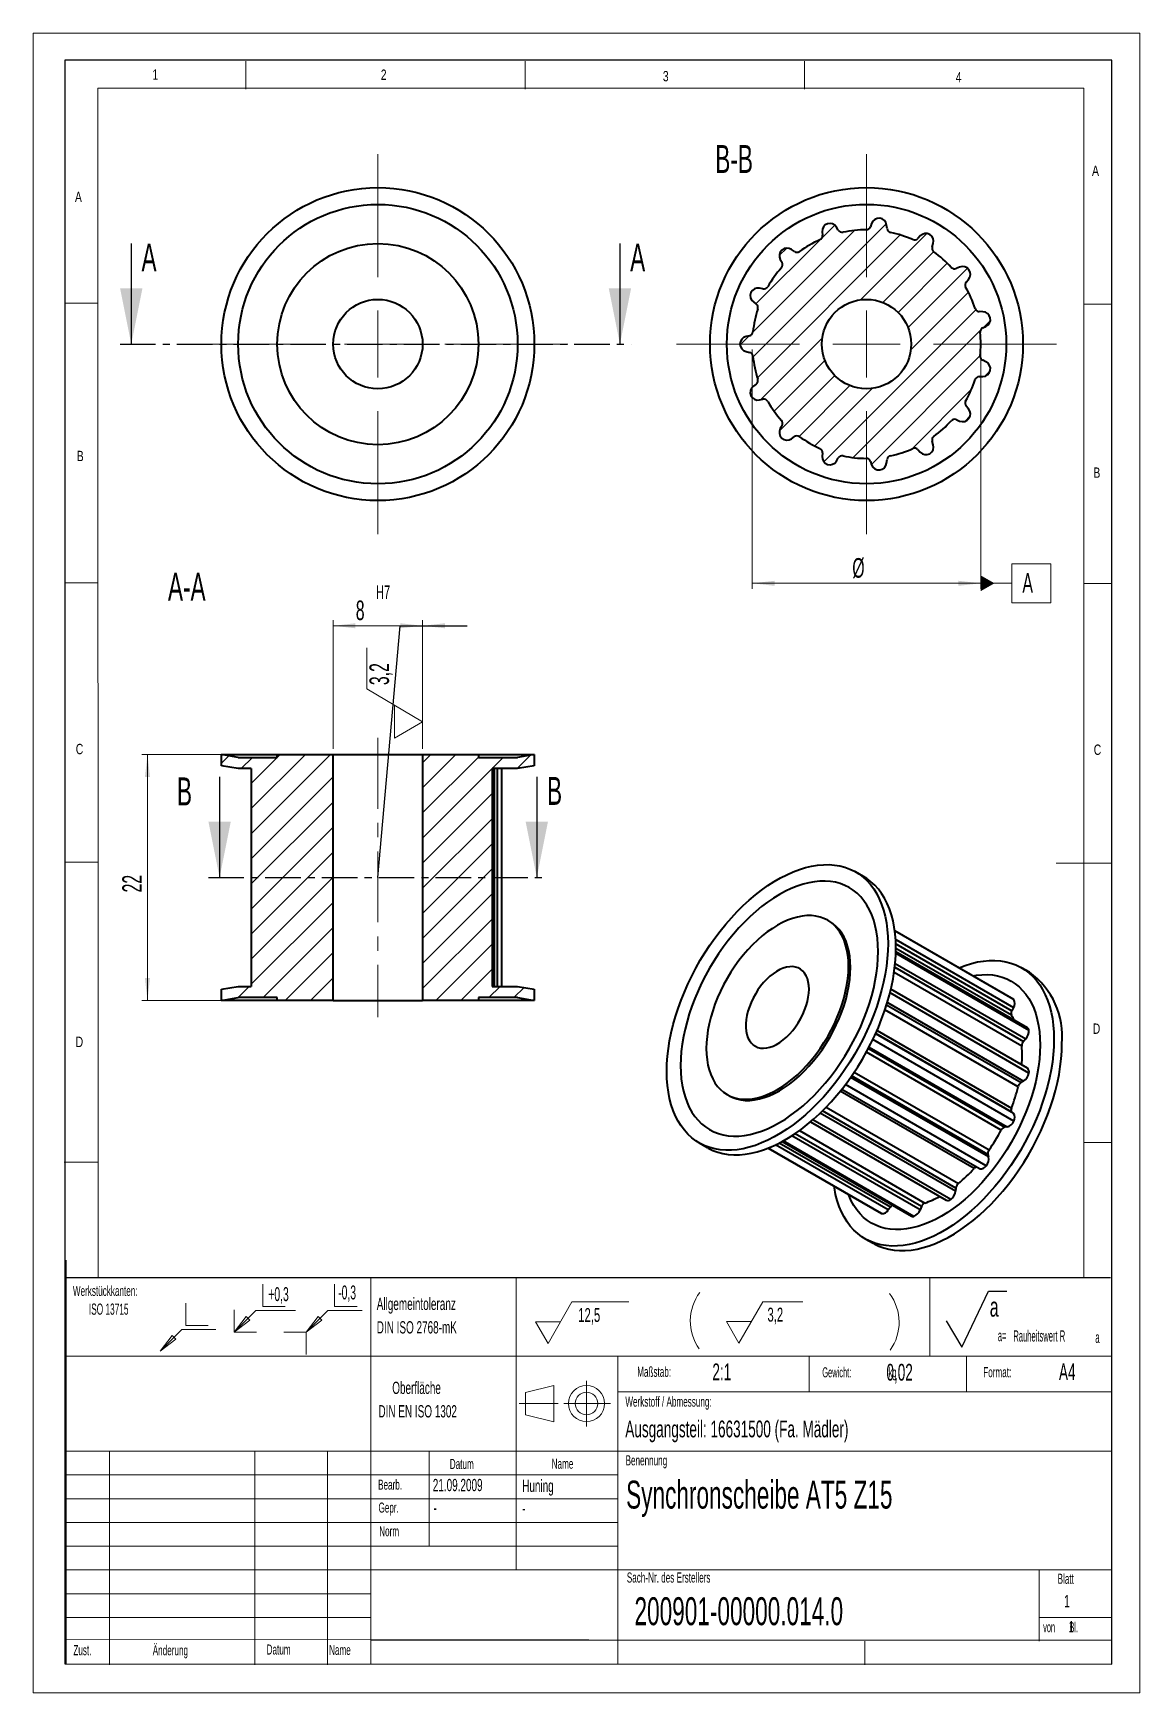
# Model space of a CAD drawing. Header units: millimetres. Extents: x 7 to 205, y 0 to 297.
import ezdxf

# ---------------------------------------------------------------- set-up
doc = ezdxf.new("R2010")
doc.units = ezdxf.units.MM
doc.linetypes.add('CENTER', pattern=[10.16, 6.35, -1.27, 1.27, -1.27])
doc.linetypes.add('CENTERX2', pattern=[20.32, 12.7, -2.54, 2.54, -2.54])
doc.layers.add('SLD-0', color=7, linetype='Continuous')
doc.styles.add('SLDTEXTSTYLE0', font='TXT', dxfattribs={"width": 0.605})
doc.styles.add('SLDTEXTSTYLE1', font='TXT', dxfattribs={"width": 0.554584})
doc.styles.add('SLDTEXTSTYLE2', font='TXT', dxfattribs={"width": 0.491563})
doc.styles.add('SLDTEXTSTYLE3', font='TXT', dxfattribs={"width": 0.75})
doc.styles.add('SLDTEXTSTYLE4', font='TXT', dxfattribs={"width": 0.5375})
doc.styles.add('SLDTEXTSTYLE5', font='TXT', dxfattribs={"width": 0.548462})
doc.dimstyles.new('SLDDIMSTYLE0', dxfattribs={"dimtxt": 3.5, "dimasz": 4, "dimexe": 0, "dimexo": 0.0625, "dimgap": 0.875, "dimtad": 1, "dimlfac": 0.5, "dimrnd": 1e-09, "dimzin": 12, "dimdsep": 46, "dimtxsty": 'SLDTEXTSTYLE0', "dimsah": 1, "dimcen": 0.09, "dimadec": 0, "dimazin": 0, "dimtfac": 1, "dimtofl": 0, "dimtmove": 0, "dimatfit": 3, "dimfxl": 1, "dimfrac": 2, "dimtolj": 1, "dimtzin": 12, "dimarcsym": 0})
doc.dimstyles.new('SLDDIMSTYLE1', dxfattribs={"dimtxt": 3.5, "dimasz": 4, "dimexe": 0, "dimexo": 0.0625, "dimgap": 0.875, "dimtad": 1, "dimlfac": 0.5, "dimrnd": 1e-09, "dimzin": 12, "dimdsep": 46, "dimtxsty": 'SLDTEXTSTYLE0', "dimsah": 1, "dimcen": 0.09, "dimadec": 0, "dimazin": 0, "dimtfac": 1, "dimtofl": 0, "dimtmove": 0, "dimatfit": 3, "dimfxl": 1, "dimfrac": 2, "dimtolj": 1, "dimtzin": 12, "dimarcsym": 0})
doc.dimstyles.new('SLDDIMSTYLE3', dxfattribs={"dimtxt": 0, "dimasz": 4, "dimexe": 0, "dimexo": 0.0625, "dimgap": 0, "dimtad": 0, "dimtih": 1, "dimtoh": 1, "dimdec": 0, "dimrnd": 1e-09, "dimzin": 0, "dimdsep": 46, "dimtxsty": 'Standard', "dimblk1": 'NONE', "dimblk2": 'NONE', "dimsah": 1, "dimcen": 0.09, "dimadec": 0, "dimazin": 0, "dimtfac": 4, "dimtdec": 0, "dimtofl": 0, "dimtmove": 0, "dimatfit": 3, "dimldrblk": 'NONE', "dimfxl": 1, "dimfrac": 2, "dimtolj": 1, "dimtzin": 0, "dimarcsym": 0})

# ---------------------------------------------------------------- blocks, each defined once
blk = doc.blocks.new('Block25')
at = {"color": 7, "linetype": 'Continuous', "lineweight": 0}
for p, q in [((2.23, 0), (6.51, 7.42)), ((6.51, 7.42), (16.66, 7.42)), ((0, 3.86), (4.46, 3.86)), ((0, 3.86), (2.23, 0))]:
    blk.add_line(p, q, dxfattribs=at)
at = {"color": 7, "linetype": 'Continuous', "lineweight": 0, "insert": (7.63, 6.32), "char_height": 2.5, "attachment_point": 1, "style": 'SLDTEXTSTYLE0'}
blk.add_mtext('12,5', dxfattribs=at)
blk = doc.blocks.new('Block26')
at = {"color": 7, "linetype": 'Continuous', "lineweight": 0}
blk.add_arc((8.57, 4.98), 8.57, 143.2192, 215.5305, dxfattribs=at)
blk = doc.blocks.new('Block27')
at = {"layer": 'SLD-0', "color": 7, "linetype": 'Continuous', "lineweight": 0}
for p, q in [((6.51, 7.42), (2.23, 0)), ((6.51, 7.42), (13.68, 7.42)), ((2.23, 0), (0, 3.86)), ((0, 3.86), (4.46, 3.86))]:
    blk.add_line(p, q, dxfattribs=at)
at = {"layer": 'SLD-0', "insert": (7.34, 6.36), "char_height": 2.5, "attachment_point": 1, "style": 'SLDTEXTSTYLE0'}
blk.add_mtext('3,2', dxfattribs=at)
blk = doc.blocks.new('Block28')
at = {"color": 9, "linetype": 'Continuous', "lineweight": 0}
for p, q in [((4.596194, 4.596194), (4.596194, 8.596194)), ((0, 0), (3.896194, 3.896194)), ((3.896194, 3.896194), (10.010473, 3.896194)), ((4.596194, 4.596194), (8.596194, 4.596194)), ((0, 0), (2.149051, 2.800697)), ((0, 0), (2.800697, 2.14905)), ((2.149051, 2.800697), (2.800697, 2.14905))]:
    blk.add_line(p, q, dxfattribs=at)
blk = doc.blocks.new('Block29')
at = {"color": 9, "linetype": 'Continuous', "lineweight": 0}
for p, q in [((5.1, 4.6), (5.1, 8.6)), ((0, 0), (0, 4)), ((0, 0), (3.9, 3.9)), ((3.9, 3.9), (10.96, 3.9)), ((5.1, 4.6), (9.1, 4.6)), ((0, 0), (2.15, 2.8)), ((0, 0), (2.8, 2.15)), ((0, 0), (4, 0)), ((2.15, 2.8), (2.8, 2.15))]:
    blk.add_line(p, q, dxfattribs=at)
at = {"color": 7, "linetype": 'Continuous', "lineweight": 0, "insert": (6.11, 8.05), "char_height": 2.5, "attachment_point": 1, "style": 'SLDTEXTSTYLE1'}
blk.add_mtext('+0,3', dxfattribs=at)
blk = doc.blocks.new('Block30')
at = {"layer": 'SLD-0'}
for p, q in [((2.77, 0), (7.58, 10.04)), ((7.58, 10.04), (10.86, 10.04)), ((0, 4.71), (2.77, 0))]:
    blk.add_line(p, q, dxfattribs=at)
at = {"layer": 'SLD-0', "attachment_point": 1}
for s, insert, char_height, style in [('a', (7.79, 8.98), 3.5, 'SLDTEXTSTYLE0'), ('Rauheitswert R', (12.01, 3.03), 2, 'SLDTEXTSTYLE2'), ('a=', (9.24, 3.08), 2, 'SLDTEXTSTYLE2'), ('a', (26.68, 2.78), 2, 'SLDTEXTSTYLE2')]:
    blk.add_mtext(s, dxfattribs=dict(at, insert=insert, char_height=char_height, style=style))
blk = doc.blocks.new('SW_NOTE_0')
at = {"color": 0, "linetype": 'Continuous', "lineweight": 0, "char_height": 2.2, "attachment_point": 1, "style": 'SLDTEXTSTYLE0'}
for s, insert in [('     Oberfläche', (0, 2.84)), ('DIN EN ISO 1302', (0, -1.36))]:
    blk.add_mtext(s, dxfattribs=dict(at, insert=insert))
blk = doc.blocks.new('SW_NOTE_1')
at = {"color": 0, "linetype": 'Continuous', "lineweight": 0, "char_height": 2.2, "attachment_point": 1, "style": 'SLDTEXTSTYLE0'}
for s, insert in [('Allgemeintoleranz', (0, 2.84)), ('DIN ISO 2768-mK', (0, -1.36))]:
    blk.add_mtext(s, dxfattribs=dict(at, insert=insert))
blk = doc.blocks.new('SW_CENTERMARKSYMBOL_0')
at = {"color": 0, "linetype": 'Continuous', "lineweight": 0}
for p, q in [((0, 12), (0, 34)), ((0, 0), (0, 6)), ((-12, 0), (-34, 0)), ((0, 0), (-6, 0)), ((0, 0), (0, -6)), ((0, 0), (6, 0)), ((12, 0), (34, 0)), ((0, -12), (0, -34))]:
    blk.add_line(p, q, dxfattribs=at)
blk = doc.blocks.new('*D10')
at = {"color": 7, "linetype": 'Continuous', "lineweight": 15}
for p, q in [((60.63, 168.91), (60.63, 191.96)), ((60.63, 190.96), (76.63, 190.96)), ((76.63, 168.91), (76.63, 191.96)), ((76.63, 190.96), (84.63, 190.96))]:
    blk.add_line(p, q, dxfattribs=at)
for points in [[(60.63, 190.96), (64.63, 190.51), (64.63, 191.41)], [(76.63, 190.96), (72.63, 191.41), (72.63, 190.51)], [(76.63, 190.96), (80.63, 190.51), (80.63, 191.41)]]:
    blk.add_solid(points, dxfattribs=at)
at = {"color": 7, "linetype": 'Continuous', "lineweight": 15, "attachment_point": 1, "style": 'SLDTEXTSTYLE0'}
for s, insert, char_height in [('H7', (68.29, 198.18), 2.45), ('8', (64.68, 195.48), 3.5)]:
    blk.add_mtext(s, dxfattribs=dict(at, insert=insert, char_height=char_height))
blk = doc.blocks.new('*D11')
at = {"color": 7, "linetype": 'Continuous', "lineweight": 15}
for p, q in [((49.63, 167.91), (26.4, 167.91)), ((27.4, 167.91), (27.4, 123.91)), ((49.63, 123.91), (26.4, 123.91))]:
    blk.add_line(p, q, dxfattribs=at)
for points in [[(27.4, 167.91), (26.95, 163.91), (27.85, 163.91)], [(27.4, 123.91), (27.85, 127.91), (26.95, 127.91)]]:
    blk.add_solid(points, dxfattribs=at)
at = {"color": 7, "linetype": 'Continuous', "lineweight": 15, "insert": (22.89, 143.24), "char_height": 3.5, "attachment_point": 1, "rotation": 90, "style": 'SLDTEXTSTYLE0'}
blk.add_mtext('22', dxfattribs=at)
blk = doc.blocks.new('_NONE')
blk = doc.blocks.new('SW_SFSYMBOL_0')
at = {"color": 0, "linetype": 'Continuous', "lineweight": 0}
for p, q in [((-5, -0.65), (-5, 6.68)), ((5, -6.54), (-5, -0.65)), ((0, -3.6), (0, -9.49)), ((5, -11.43), (5, -5.54)), ((5, -6.54), (0, -9.49))]:
    blk.add_line(p, q, dxfattribs=at)
at = {"color": 0, "linetype": 'Continuous', "lineweight": 0, "insert": (-4.51, 0), "char_height": 3.5, "attachment_point": 1, "rotation": 90, "style": 'SLDTEXTSTYLE0'}
blk.add_mtext('3,2', dxfattribs=at)
blk = doc.blocks.new('*D14')
at = {"color": 7, "linetype": 'Continuous', "lineweight": 15}
for p, q in [((135.64, 240.37), (135.64, 197.56)), ((176.54, 240.37), (176.54, 197.56)), ((135.64, 198.56), (160.23, 198.56)), ((135.64, 198.56), (176.54, 198.56))]:
    blk.add_line(p, q, dxfattribs=at)
for points in [[(135.64, 198.56), (139.64, 198.11), (139.64, 199.01)], [(176.54, 198.56), (172.54, 199.01), (172.54, 198.11)]]:
    blk.add_solid(points, dxfattribs=at)
at = {"color": 7, "linetype": 'Continuous', "lineweight": 15, "insert": (153.54, 203.07), "char_height": 3.5, "attachment_point": 1, "style": 'SLDTEXTSTYLE0'}
blk.add_mtext('%%c', dxfattribs=at)
blk = doc.blocks.new('SW_CENTERMARKSYMBOL_1')
at = {"color": 0, "linetype": 'Continuous', "lineweight": 0}
for p, q in [((0, 12), (0, 34)), ((0, 0), (0, 6)), ((-12, 0), (-34, 0)), ((0, 0), (-6, 0)), ((0, 0), (0, -6)), ((0, 0), (6, 0)), ((12, 0), (34, 0)), ((0, -12), (0, -34))]:
    blk.add_line(p, q, dxfattribs=at)
blk = doc.blocks.new('SW_DATUMTAG_0')
at = {"color": 0, "linetype": 'Continuous', "lineweight": 0}
for p, q in [((-1.9, -0.81), (-1.9, 6.19)), ((-1.9, 6.19), (5.1, 6.19)), ((5.1, 6.19), (5.1, -0.81)), ((-7.45, 2.69), (-1.9, 2.69)), ((5.1, -0.81), (-1.9, -0.81))]:
    blk.add_line(p, q, dxfattribs=at)
blk.add_solid([(-7.45, 1.29), (-7.45, 4.09), (-5, 2.69)], dxfattribs=at)
at = {"color": 0, "linetype": 'Continuous', "lineweight": 0, "insert": (0, 4.51, 11.2), "char_height": 3.5, "attachment_point": 1, "style": 'SLDTEXTSTYLE0'}
blk.add_mtext('A', dxfattribs=at)

msp = doc.modelspace()

# ---------------------------------------------------------------- hatches: boundary and pattern name
at = {"linetype": 'Continuous', "lineweight": 0}
h = msp.add_hatch(dxfattribs=at)
h.set_pattern_fill('ANSI31', style=0)
edge = h.paths.add_edge_path(flags=0)
edge.add_arc((141.883, 257.171), 1.4, 132.7161, 209)
edge.add_line((140.658, 256.492), (140.965, 255.939))
edge.add_arc((140.265, 255.551), 0.8, -41.87209, 29, ccw=False)
edge.add_arc((156.089, 241.367), 20.45, 138.12791, 149.87209)
edge.add_arc((137.71, 252.033), 0.8, 259, 329.87209, ccw=False)
edge.add_line((137.557, 251.248), (136.936, 251.369))
edge.add_arc((136.669, 249.995), 1.4, 79, 155.2839)
edge.add_arc((136.683, 250.027), 1.4, 156.7161, 233)
edge.add_line((135.841, 248.908), (136.346, 248.528))
edge.add_arc((135.864, 247.889), 0.8, -17.87209, 53, ccw=False)
edge.add_arc((156.089, 241.367), 20.45, 162.12791, 173.87209)
edge.add_arc((134.96, 243.636), 0.8, 283, 353.87209, ccw=False)
edge.add_line((135.14, 242.856), (134.524, 242.714))
edge.add_arc((134.839, 241.35), 1.4, 103, 179.2839)
edge.add_arc((134.839, 241.385), 1.4, 180.7161, 257)
edge.add_line((134.524, 240.021), (135.14, 239.878))
edge.add_arc((134.96, 239.099), 0.8, 6.12791, 77, ccw=False)
edge.add_arc((156.089, 241.367), 20.45, 186.12791, 197.87209)
edge.add_arc((135.864, 234.846), 0.8, -53, 17.87209, ccw=False)
edge.add_line((136.346, 234.207), (135.841, 233.826))
edge.add_arc((136.683, 232.708), 1.4, 127, 203.2839)
edge.add_arc((136.669, 232.74), 1.4, 204.7161, 281)
edge.add_line((136.936, 231.366), (137.557, 231.487))
edge.add_arc((137.71, 230.701), 0.8, 30.12791, 101, ccw=False)
edge.add_arc((156.089, 241.367), 20.45, 210.12791, 221.87209)
edge.add_arc((140.265, 227.184), 0.8, -29, 41.87209, ccw=False)
edge.add_line((140.965, 226.796), (140.658, 226.243))
edge.add_arc((141.883, 225.564), 1.4, 151, 227.2839)
edge.add_arc((141.857, 225.587), 1.4, 228.7161, 305)
edge.add_line((142.66, 224.44), (143.178, 224.803))
edge.add_arc((143.637, 224.148), 0.8, 54.12791, 125, ccw=False)
edge.add_arc((156.089, 241.367), 20.45, 234.12791, 245.87209)
edge.add_arc((147.402, 221.974), 0.8, -5, 65.87209, ccw=False)
edge.add_line((148.199, 221.904), (148.144, 221.274))
edge.add_arc((149.539, 221.152), 1.4, 175, 251.2839)
edge.add_arc((149.506, 221.163), 1.4, 252.7161, 329)
edge.add_line((150.706, 220.442), (151.031, 220.984))
edge.add_arc((151.717, 220.572), 0.8, 78.12791, 149, ccw=False)
edge.add_arc((156.089, 241.367), 20.45, 258.12791, 269.87209)
edge.add_arc((156.041, 220.117), 0.8, 19, 89.87209, ccw=False)
edge.add_line((156.798, 220.378), (157.004, 219.78))
edge.add_arc((158.328, 220.236), 1.4, 199, 275.2839)
edge.add_arc((158.293, 220.232), 1.4, 276.7161, 353)
edge.add_line((159.682, 220.061), (159.759, 220.689))
edge.add_arc((160.553, 220.592), 0.8, 102.12791, 173, ccw=False)
edge.add_arc((156.089, 241.367), 20.45, 282.12791, 293.87209)
edge.add_arc((164.689, 221.935), 0.8, 43, 113.87209, ccw=False)
edge.add_line((165.274, 222.481), (165.705, 222.018))
edge.add_arc((166.729, 222.973), 1.4, 223, 299.2839)
edge.add_arc((166.699, 222.956), 1.4, 300.7161, 377)
edge.add_line((168.038, 223.365), (167.853, 223.97))
edge.add_arc((168.618, 224.204), 0.8, 126.12791, 197, ccw=False)
edge.add_arc((156.089, 241.367), 20.45, 306.12791, 317.87209)
edge.add_arc((171.849, 227.113), 0.8, 67, 137.87209, ccw=False)
edge.add_line((172.162, 227.85), (172.744, 227.602))
edge.add_arc((173.291, 228.891), 1.4, 247, 323.2839)
edge.add_arc((173.27, 228.863), 1.4, 324.7161, 401)
edge.add_line((174.327, 229.781), (173.912, 230.259))
edge.add_arc((174.516, 230.783), 0.8, 150.12791, 221, ccw=False)
edge.add_arc((156.089, 241.367), 20.45, 330.12791, 341.87209)
edge.add_arc((176.284, 234.756), 0.8, 91, 161.87209, ccw=False)
edge.add_line((176.27, 235.556), (176.903, 235.567))
edge.add_arc((176.878, 236.966), 1.4, 271, 347.2839)
edge.add_arc((176.871, 236.932), 1.4, 348.7161, 425)
edge.add_line((177.463, 238.201), (176.889, 238.468))
edge.add_arc((177.227, 239.193), 0.8, 174.12791, 245, ccw=False)
edge.add_arc((156.089, 241.367), 20.45, 354.12791, 365.87209)
edge.add_arc((177.227, 243.541), 0.8, 115, 185.87209, ccw=False)
edge.add_line((176.889, 244.266), (177.463, 244.534))
edge.add_arc((176.871, 245.803), 1.4, 295, 371.2839)
edge.add_arc((176.878, 245.768), 1.4, 12.7161, 89)
edge.add_line((176.903, 247.168), (176.27, 247.179))
edge.add_arc((176.284, 247.979), 0.8, 198.12791, 269, ccw=False)
edge.add_arc((156.089, 241.367), 20.45, 18.12791, 29.87209)
edge.add_arc((174.516, 251.951), 0.8, 139, 209.87209, ccw=False)
edge.add_line((173.912, 252.476), (174.327, 252.953))
edge.add_arc((173.27, 253.872), 1.4, 319, 395.2839)
edge.add_arc((173.291, 253.844), 1.4, 36.7161, 113)
edge.add_line((172.744, 255.132), (172.162, 254.885))
edge.add_arc((171.849, 255.622), 0.8, 222.12791, 293, ccw=False)
edge.add_arc((156.089, 241.367), 20.45, 42.12791, 53.87209)
edge.add_arc((168.618, 258.531), 0.8, 163, 233.87209, ccw=False)
edge.add_line((167.853, 258.765), (168.038, 259.37))
edge.add_arc((166.699, 259.779), 1.4, 343, 419.2839)
edge.add_arc((166.729, 259.762), 1.4, 60.7161, 137)
edge.add_line((165.705, 260.716), (165.274, 260.254))
edge.add_arc((164.689, 260.799), 0.8, 246.12791, 317, ccw=False)
edge.add_arc((156.089, 241.367), 20.45, 66.12791, 77.87209)
edge.add_arc((160.553, 262.143), 0.8, 187, 257.87209, ccw=False)
edge.add_line((159.759, 262.046), (159.682, 262.673))
edge.add_arc((158.293, 262.503), 1.4, 7, 83.2839)
edge.add_arc((158.328, 262.499), 1.4, 84.7161, 161)
edge.add_line((157.004, 262.955), (156.798, 262.357))
edge.add_arc((156.041, 262.617), 0.8, 270.12791, 341, ccw=False)
edge.add_arc((156.089, 241.367), 20.45, 90.12791, 101.87209)
edge.add_arc((151.717, 262.163), 0.8, 211, 281.87209, ccw=False)
edge.add_line((151.031, 261.751), (150.706, 262.293))
edge.add_arc((149.506, 261.572), 1.4, 31, 107.2839)
edge.add_arc((149.539, 261.583), 1.4, 108.7161, 185)
edge.add_line((148.144, 261.461), (148.199, 260.831))
edge.add_arc((147.402, 260.761), 0.8, -65.87209, 5, ccw=False)
edge.add_arc((156.089, 241.367), 20.45, 114.12791, 125.87209)
edge.add_arc((143.637, 258.587), 0.8, 235, 305.87209, ccw=False)
edge.add_line((143.178, 257.932), (142.66, 258.294))
edge.add_arc((141.857, 257.148), 1.4, 55, 131.2839)
edge = h.paths.add_edge_path(flags=0)
edge.add_arc((156.089, 241.367), 8, 0, 360)
h = msp.add_hatch(dxfattribs=at)
h.set_pattern_fill('ANSI31', style=0)
h.paths.add_polyline_path([(45.985, 165.414), (45.985, 126.414), (43.635, 126.414), (40.635, 125.914), (40.635, 123.914), (43.635, 124.414), (50.635, 124.414), (50.635, 123.914), (60.635, 123.914), (60.635, 167.914), (50.635, 167.914), (50.635, 167.414), (43.635, 167.414), (40.635, 167.914), (40.635, 165.914), (43.635, 165.414)], flags=0)
h = msp.add_hatch(dxfattribs=at)
h.set_pattern_fill('ANSI31', style=0)
h.paths.add_polyline_path([(93.635, 126.414), (89.085, 126.414), (89.085, 165.414), (93.635, 165.414), (96.635, 165.914), (96.635, 167.914), (93.635, 167.414), (86.635, 167.414), (86.635, 167.914), (76.635, 167.914), (76.635, 123.914), (86.635, 123.914), (86.635, 124.414), (93.635, 124.414), (96.635, 123.914), (96.635, 125.914)], flags=0)

# ---------------------------------------------------------------- linework, layer by layer
at = {"color": 7, "linetype": 'Continuous', "lineweight": 0}
for p, q in [((6.946, 297), (6.946, 0.019)), ((205, 297), (6.946, 297)), ((204.993, 0.042), (205, 297)), ((45, 287), (45, 292)), ((95, 292), (95, 287)), ((145, 287), (145, 292)), ((195, 287.171), (18.498, 287.171)), ((18.498, 287.171), (18.589, 74.25)), ((195, 287.171), (195, 74.25)), ((18.515, 248.671), (12.639, 248.671)), ((200, 248.5), (195, 248.5)), ((18.536, 198.671), (12.639, 198.671)), ((195, 198.5), (200, 198.5)), ((12.639, 148.671), (18.558, 148.671)), ((200, 148.5), (190, 148.5)), ((195, 98.5), (200, 98.5)), ((18.438, 94.964), (12.499, 94.964)), ((93.4, 60.25), (93.4, 74.25)), ((167.416, 74.25), (167.416, 60.25)), ((93.4, 60.25), (93.4, 22)), ((145.824, 60.25), (145.824, 53.875)), ((174, 60.25), (174, 53.875)), ((200, 53.875), (111.6, 53.875)), ((20.6, 43.25), (20.6, 5)), ((46.6, 5), (46.6, 43.25)), ((59.6, 43.25), (59.6, 5)), ((77.8, 26.25), (77.8, 43.25)), ((111.6, 39), (12.8, 39)), ((111.6, 34.75), (12.8, 34.75)), ((111.6, 30.5), (12.8, 30.5)), ((111.6, 26.25), (12.8, 26.25)), ((67.4, 22), (12.8, 22)), ((187, 9.25), (187, 22)), ((67.4, 17.75), (12.8, 17.75)), ((67.4, 13.5), (12.8, 13.5)), ((200, 13.5), (187, 13.5)), ((12.8, 9.577), (200, 9.421)), ((155.8, 5), (155.8, 9.25)), ((6.946, 0.019), (204.993, 0.042))]:
    msp.add_line(p, q, dxfattribs=at)
at = {"color": 7, "linetype": 'Continuous', "lineweight": 30}
for p, q in [((200, 292.171), (12.639, 292.171)), ((12.639, 292.171), (12.639, 5.188)), ((200, 77.421), (200, 292.171)), ((24.5, 259.363), (24.5, 241.363)), ((111.953, 259.363), (111.953, 241.363)), ((40.314, 163.914), (40.314, 145.914)), ((97.075, 163.914), (97.075, 145.914)), ((12.8, 77.421), (12.8, 5.188)), ((200, 5.171), (200, 77.421)), ((199.756, 74.25), (12.556, 74.25)), ((12.639, 5.188), (12.8, 5.188)), ((12.8, 5.188), (200, 5.171))]:
    msp.add_line(p, q, dxfattribs=at)
at = {"color": 7, "linetype": 'Continuous', "lineweight": 40}
for p, q in [((148.144, 261.461), (148.199, 260.831)), ((151.031, 261.751), (150.706, 262.293)), ((157.004, 262.955), (156.798, 262.357)), ((159.759, 262.046), (159.682, 262.673)), ((165.705, 260.716), (165.274, 260.254)), ((167.853, 258.765), (168.038, 259.37)), ((140.658, 256.492), (140.965, 255.939)), ((143.178, 257.932), (142.66, 258.294)), ((172.744, 255.132), (172.162, 254.885)), ((173.912, 252.476), (174.327, 252.953)), ((137.557, 251.248), (136.936, 251.369)), ((135.841, 248.908), (136.346, 248.528)), ((176.903, 247.168), (176.27, 247.179)), ((176.889, 244.266), (177.463, 244.534)), ((135.14, 242.856), (134.524, 242.714)), ((134.524, 240.021), (135.14, 239.878)), ((177.463, 238.201), (176.889, 238.468)), ((176.27, 235.556), (176.903, 235.567)), ((136.346, 234.207), (135.841, 233.826)), ((136.936, 231.366), (137.557, 231.487)), ((174.327, 229.781), (173.912, 230.259)), ((140.965, 226.796), (140.658, 226.243)), ((172.162, 227.85), (172.744, 227.602)), ((142.66, 224.44), (143.178, 224.803)), ((168.038, 223.365), (167.853, 223.97)), ((148.199, 221.904), (148.144, 221.274)), ((150.706, 220.442), (151.031, 220.984)), ((156.798, 220.378), (157.004, 219.78)), ((159.682, 220.061), (159.759, 220.689)), ((165.274, 222.481), (165.705, 222.018)), ((40.635, 165.914), (40.635, 167.914)), ((43.635, 167.414), (40.635, 167.914)), ((40.635, 167.914), (50.635, 167.914)), ((43.635, 167.414), (50.635, 167.414)), ((50.635, 167.414), (50.635, 167.914)), ((50.635, 167.914), (60.635, 167.914)), ((60.635, 123.914), (60.635, 167.914)), ((60.635, 167.914), (76.635, 167.914)), ((76.635, 167.914), (76.635, 123.914)), ((76.635, 167.914), (86.635, 167.914)), ((86.635, 167.914), (86.635, 167.414)), ((86.635, 167.914), (96.635, 167.914)), ((86.635, 167.414), (93.635, 167.414)), ((96.635, 167.914), (93.635, 167.414)), ((96.635, 167.914), (96.635, 165.914)), ((43.635, 165.414), (40.635, 165.914)), ((45.985, 165.414), (43.635, 165.414)), ((45.985, 165.414), (45.985, 126.414)), ((93.635, 165.414), (89.085, 165.414)), ((89.085, 165.414), (89.085, 126.414)), ((89.435, 165.414), (89.435, 126.414)), ((90.009, 165.414), (90.009, 126.414)), ((90.817, 126.414), (90.817, 165.414)), ((96.635, 165.914), (93.635, 165.414)), ((155.553, 146.096), (154.139, 146.913)), ((149.493, 138.048), (149.139, 138.252)), ((182.349, 124.145), (161.157, 136.379)), ((182.442, 124.074), (161.159, 136.36)), ((161.338, 132.359), (185.151, 118.612)), ((184.885, 119.015), (161.345, 132.605)), ((185.252, 128.952), (183.837, 129.768)), ((40.635, 125.914), (43.635, 126.414)), ((40.635, 123.914), (40.635, 125.914)), ((43.635, 126.414), (45.985, 126.414)), ((89.085, 126.414), (93.635, 126.414)), ((93.635, 126.414), (96.635, 125.914)), ((96.635, 125.914), (96.635, 123.914)), ((185.151, 110.921), (160.291, 125.273)), ((184.88, 111.797), (160.444, 125.904)), ((40.635, 123.914), (43.635, 124.414)), ((50.635, 123.914), (40.635, 123.914)), ((50.635, 124.414), (43.635, 124.414)), ((50.635, 123.914), (50.635, 124.414)), ((60.635, 123.914), (50.635, 123.914)), ((60.635, 123.914), (76.635, 123.914)), ((86.635, 123.914), (76.635, 123.914)), ((93.635, 124.414), (86.635, 124.414)), ((86.635, 124.414), (86.635, 123.914)), ((96.635, 123.914), (86.635, 123.914)), ((93.635, 124.414), (96.635, 123.914)), ((182.381, 122.628), (182.088, 122.069)), ((182.442, 124.074), (182.349, 124.145)), ((182.442, 102.332), (157.214, 116.896)), ((184.599, 117.033), (184.193, 116.581)), ((131.141, 107.075), (131.494, 106.87)), ((151.684, 108.05), (176.309, 93.834)), ((177.493, 94.329), (152.313, 108.865)), ((184.203, 109.483), (183.755, 109.215)), ((146.072, 102.195), (170.368, 88.169)), ((171.159, 88.296), (146.478, 102.544)), ((181.262, 101.282), (180.85, 101.246)), ((182.088, 103.928), (182.381, 103.707)), ((126.141, 98.414), (127.555, 97.598)), ((141.021, 98.684), (164.154, 85.33)), ((164.536, 85.277), (141.169, 98.766)), ((138.497, 97.493), (158.74, 85.807)), ((158.768, 85.792), (138.498, 97.494)), ((177.803, 96.319), (177.934, 95.901)), ((172.08, 90.337), (172.026, 89.793)), ((160.356, 86.927), (159.989, 86.42)), ((165.909, 87.015), (165.679, 86.439)), ((158.74, 85.807), (158.768, 85.792)), ((155.84, 81.27), (157.254, 80.453))]:
    msp.add_line(p, q, dxfattribs=at)
at = {"color": 7, "linetype": 'CENTER', "lineweight": 30}
for p, q in [((22.5, 241.363), (113.953, 241.363)), ((38.314, 145.914), (99.075, 145.914))]:
    msp.add_line(p, q, dxfattribs=at)
at = {"color": 7, "linetype": 'CENTERX2', "lineweight": 0}
for p, q in [((68.635, 170.914), (68.635, 120.914)), ((105.964, 55.832), (105.964, 47.68)), ((93.935, 51.778), (100.889, 51.778)), ((101.892, 51.778), (110.262, 51.778))]:
    msp.add_line(p, q, dxfattribs=at)
at = {"color": 8, "linetype": 'Continuous', "lineweight": 40}
for p, q in [((161.308, 134.793), (182.381, 122.628)), ((161.342, 134.045), (182.088, 122.069)), ((182.024, 121.278), (161.353, 133.212)), ((183.87, 115.735), (161.023, 128.925)), ((161.149, 129.884), (184.193, 116.581)), ((161.218, 130.531), (184.599, 117.033)), ((183.228, 108.461), (159.391, 122.221)), ((159.681, 123.114), (183.755, 109.215)), ((159.817, 123.56), (184.203, 109.483)), ((182.381, 103.707), (157.707, 117.951)), ((182.088, 103.928), (157.726, 117.992)), ((157.966, 118.533), (182.024, 104.645)), ((180.21, 100.713), (156.058, 114.656)), ((156.429, 115.344), (180.85, 101.246)), ((156.539, 115.554), (181.262, 101.282)), ((177.934, 95.901), (153.25, 110.151)), ((177.803, 96.319), (153.42, 110.395)), ((153.889, 111.083), (178.011, 97.158)), ((175.337, 93.832), (151.375, 107.664)), ((172.08, 90.337), (148.185, 104.131)), ((148.858, 104.813), (172.523, 91.151)), ((172.026, 89.793), (147.814, 103.77)), ((159.989, 86.42), (139.813, 98.067)), ((160.356, 86.927), (140.484, 98.399)), ((165.679, 86.439), (142.717, 99.694)), ((165.909, 87.015), (143.289, 100.073)), ((144.068, 100.62), (166.51, 87.665))]:
    msp.add_line(p, q, dxfattribs=at)
at = {"color": 7, "linetype": 'Continuous', "lineweight": 15}
for p, q in [((67.4, 5.171), (67.4, 74.25)), ((67.4, 60.25), (12.8, 60.25)), ((67.4, 60.25), (200, 60.25)), ((111.6, 60.25), (111.6, 5.171)), ((95.064, 53.77), (100.135, 54.99)), ((95.064, 53.77), (95.064, 49.741)), ((100.135, 54.99), (100.135, 48.521)), ((100.135, 48.521), (95.064, 49.741)), ((200, 43.25), (12.8, 43.25)), ((67.4, 22), (200, 22)), ((200, 9.421), (67.4, 9.421))]:
    msp.add_line(p, q, dxfattribs=at)
at = {"color": 9, "linetype": 'Continuous', "lineweight": 0}
for p, q in [((60.902, 69.155), (60.902, 73.155)), ((55.806, 64.559), (59.702, 68.455)), ((59.702, 68.455), (65.816, 68.455)), ((60.902, 69.155), (64.902, 69.155)), ((55.806, 64.559), (57.955, 67.36)), ((55.806, 64.559), (58.606, 66.708)), ((57.955, 67.36), (58.606, 66.708)), ((51.806, 64.559), (55.806, 64.559)), ((55.806, 60.559), (55.806, 64.559))]:
    msp.add_line(p, q, dxfattribs=at)
at = {"color": 7, "linetype": 'Continuous', "lineweight": 40, "flags": 128}
for points in [[(120.341, 111.234), (120.373, 112.558), (120.47, 113.914), (120.631, 115.3), (120.856, 116.709), (121.143, 118.138), (121.493, 119.582), (121.903, 121.035), (122.373, 122.494), (122.9, 123.954), (123.484, 125.409), (124.122, 126.855), (124.813, 128.288), (125.553, 129.702), (126.341, 131.094), (127.175, 132.457), (128.05, 133.789), (128.965, 135.085), (129.916, 136.34), (130.901, 137.55), (131.915, 138.712), (132.957, 139.822), (134.022, 140.876), (135.107, 141.87), (136.208, 142.801), (137.322, 143.667), (138.446, 144.465), (139.575, 145.191), (140.706, 145.844), (141.834, 146.421), (142.958, 146.92), (144.072, 147.341), (145.173, 147.681), (146.258, 147.94), (147.323, 148.116), (148.365, 148.209), (149.38, 148.218), (150.364, 148.145), (151.316, 147.988), (152.23, 147.748), (153.106, 147.427), (153.939, 147.025), (154.727, 146.544), (155.467, 145.984), (156.158, 145.349), (156.796, 144.639), (157.38, 143.858), (157.908, 143.008), (158.377, 142.092), (158.788, 141.112), (159.137, 140.071), (159.425, 138.975), (159.649, 137.824), (159.81, 136.625), (159.907, 135.38), (159.939, 134.093), (159.907, 132.769), (159.81, 131.412), (159.649, 130.027), (159.425, 128.618), (159.137, 127.189), (158.788, 125.745), (158.377, 124.292), (157.908, 122.833), (157.38, 121.373), (156.796, 119.918), (156.158, 118.472), (155.467, 117.039), (154.727, 115.625), (153.939, 114.233), (153.106, 112.87), (152.23, 111.538), (151.316, 110.242), (150.364, 108.987), (149.38, 107.776), (148.365, 106.614), (147.323, 105.505), (146.258, 104.451), (145.173, 103.457), (144.072, 102.526), (142.958, 101.66), (141.834, 100.862), (140.706, 100.136), (139.575, 99.483), (138.446, 98.906), (137.322, 98.406), (136.208, 97.986), (135.107, 97.646), (134.022, 97.387), (132.957, 97.211), (131.915, 97.118), (130.901, 97.109), (129.916, 97.182), (128.965, 97.339), (128.05, 97.579), (127.175, 97.9), (126.341, 98.302), (125.553, 98.783), (124.813, 99.343), (124.122, 99.978), (123.484, 100.687), (122.9, 101.469), (122.373, 102.319), (121.903, 103.235), (121.493, 104.215), (121.143, 105.255), (120.856, 106.352), (120.631, 107.502), (120.47, 108.702), (120.373, 109.947), (120.341, 111.234)], [(127.555, 97.598), (127.756, 97.485), (128.589, 97.083), (129.464, 96.762), (130.379, 96.523), (131.33, 96.366), (132.315, 96.292), (133.33, 96.302), (134.371, 96.395), (135.436, 96.571), (136.521, 96.829), (137.622, 97.169), (138.737, 97.59), (139.86, 98.09), (140.989, 98.667), (142.12, 99.32), (143.249, 100.046), (144.372, 100.843), (145.486, 101.709), (146.588, 102.641), (147.673, 103.635), (148.738, 104.688), (149.779, 105.798), (150.794, 106.96), (151.778, 108.17), (152.73, 109.426), (153.645, 110.721), (154.52, 112.053), (155.353, 113.417), (156.141, 114.808), (156.882, 116.223), (157.572, 117.655), (158.21, 119.102), (158.794, 120.557), (159.322, 122.016), (159.792, 123.475), (160.202, 124.929), (160.551, 126.372), (160.839, 127.801), (161.063, 129.211), (161.224, 130.596), (161.321, 131.953), (161.353, 133.277), (161.321, 134.563), (161.224, 135.808), (161.063, 137.008), (160.839, 138.158), (160.551, 139.255), (160.202, 140.295), (159.792, 141.275), (159.322, 142.192), (158.794, 143.042), (158.21, 143.823), (157.572, 144.532), (156.882, 145.168), (156.141, 145.727), (155.553, 146.096)], [(158.171, 132.664), (158.139, 133.878), (158.042, 135.051), (157.882, 136.177), (157.658, 137.253), (157.371, 138.275), (157.023, 139.24), (156.614, 140.143), (156.146, 140.982), (155.622, 141.753), (155.042, 142.454), (154.409, 143.082), (153.726, 143.635), (152.994, 144.11), (152.216, 144.506), (151.396, 144.822), (150.536, 145.056), (149.639, 145.208), (148.709, 145.277), (147.749, 145.263), (146.762, 145.165), (145.753, 144.985), (144.724, 144.722), (143.68, 144.378), (142.624, 143.954), (141.561, 143.452), (140.494, 142.873), (139.426, 142.219), (138.363, 141.494), (137.307, 140.699), (136.263, 139.837), (135.235, 138.913), (134.225, 137.928), (133.239, 136.886), (132.278, 135.792), (131.348, 134.649), (130.452, 133.462), (129.592, 132.235), (128.771, 130.972), (127.994, 129.678), (127.262, 128.357), (126.578, 127.015), (125.945, 125.657), (125.365, 124.287), (124.841, 122.91), (124.373, 121.531), (123.965, 120.156), (123.616, 118.789), (123.33, 117.436), (123.106, 116.101), (122.945, 114.789), (122.848, 113.505), (122.816, 112.254), (122.848, 111.04), (122.945, 109.868), (123.106, 108.742), (123.33, 107.666), (123.616, 106.643), (123.965, 105.679), (124.373, 104.775), (124.841, 103.937), (125.365, 103.165), (125.945, 102.465), (126.578, 101.837), (127.262, 101.284), (127.994, 100.809), (128.771, 100.412), (129.592, 100.096), (130.452, 99.862), (131.348, 99.71), (132.278, 99.642), (133.239, 99.656), (134.225, 99.754), (135.235, 99.934), (136.263, 100.197), (137.307, 100.541), (138.363, 100.965), (139.426, 101.467), (140.494, 102.046), (141.561, 102.699), (142.624, 103.425), (143.68, 104.22), (144.724, 105.081), (145.753, 106.006), (146.762, 106.991), (147.749, 108.033), (148.709, 109.127), (149.639, 110.269), (150.536, 111.456), (151.396, 112.684), (152.216, 113.947), (152.994, 115.241), (153.726, 116.561), (154.409, 117.903), (155.042, 119.262), (155.622, 120.632), (156.146, 122.009), (156.614, 123.387), (157.023, 124.763), (157.371, 126.129), (157.658, 127.483), (157.882, 128.818), (158.042, 130.129), (158.139, 131.413), (158.171, 132.664)], [(127.412, 115.316), (127.445, 114.286), (127.542, 113.299), (127.703, 112.359), (127.928, 111.473), (128.215, 110.643), (128.562, 109.874), (128.969, 109.171), (129.433, 108.536), (129.951, 107.973), (130.521, 107.485), (131.14, 107.075), (131.805, 106.744), (132.513, 106.494), (133.259, 106.326), (134.04, 106.242), (134.853, 106.242), (135.692, 106.325), (136.554, 106.491), (137.435, 106.74), (138.329, 107.07), (139.232, 107.479), (140.14, 107.966), (141.048, 108.527), (141.952, 109.161), (142.846, 109.863), (143.726, 110.631), (144.588, 111.46), (145.428, 112.346), (146.24, 113.285), (147.021, 114.271), (147.768, 115.301), (148.475, 116.367), (149.14, 117.466), (149.759, 118.591), (150.329, 119.738), (150.848, 120.899), (151.311, 122.068), (151.718, 123.241), (152.066, 124.412), (152.352, 125.573), (152.577, 126.719), (152.739, 127.845), (152.836, 128.944), (152.868, 130.011), (152.836, 131.041), (152.739, 132.028), (152.577, 132.967), (152.352, 133.854), (152.066, 134.684), (151.718, 135.453), (151.311, 136.156), (150.848, 136.791), (150.329, 137.354), (149.759, 137.841), (149.14, 138.252), (148.475, 138.583), (147.768, 138.833), (147.021, 139), (146.24, 139.085), (145.428, 139.085), (144.588, 139.002), (143.726, 138.836), (142.846, 138.587), (141.952, 138.257), (141.048, 137.848), (140.14, 137.361), (139.232, 136.8), (138.329, 136.166), (137.435, 135.463), (136.554, 134.696), (135.692, 133.867), (134.853, 132.981), (134.04, 132.042), (133.259, 131.056), (132.513, 130.026), (131.805, 128.96), (131.14, 127.861), (130.521, 126.735), (129.951, 125.589), (129.433, 124.428), (128.969, 123.258), (128.562, 122.085), (128.215, 120.915), (127.928, 119.754), (127.703, 118.608), (127.542, 117.482), (127.445, 116.383), (127.412, 115.316)], [(131.494, 106.87), (132.159, 106.54), (132.866, 106.29), (133.612, 106.122), (134.394, 106.038), (135.206, 106.037), (136.046, 106.121), (136.908, 106.287), (137.788, 106.536), (138.682, 106.866), (139.586, 107.275), (140.494, 107.762), (141.402, 108.323), (142.305, 108.957), (143.199, 109.659), (144.08, 110.427), (144.942, 111.256), (145.781, 112.142), (146.594, 113.081), (147.375, 114.067), (148.121, 115.096), (148.829, 116.163), (149.494, 117.262), (150.113, 118.387), (150.683, 119.533), (151.201, 120.694), (151.665, 121.864), (152.071, 123.037), (152.419, 124.207), (152.706, 125.369), (152.931, 126.515), (153.092, 127.641), (153.189, 128.74), (153.222, 129.807), (153.189, 130.837), (153.092, 131.824), (152.931, 132.763), (152.706, 133.65), (152.419, 134.48), (152.071, 135.249), (151.665, 135.952), (151.201, 136.587), (150.683, 137.149), (150.113, 137.637), (149.494, 138.048), (149.493, 138.048)], [(172.62, 129.761), (172.656, 129.776), (173.771, 130.196), (174.872, 130.537), (175.957, 130.795), (177.022, 130.971), (178.063, 131.064), (179.078, 131.074), (180.063, 131), (181.014, 130.843), (181.929, 130.604), (182.804, 130.283), (183.637, 129.881), (184.425, 129.399), (185.166, 128.84), (185.856, 128.204), (186.495, 127.495), (187.079, 126.714), (187.606, 125.864), (188.076, 124.947), (188.486, 123.967), (188.836, 122.927), (189.123, 121.83), (189.348, 120.68), (189.509, 119.48), (189.605, 118.235), (189.638, 116.949)], [(145.797, 125.929), (145.765, 126.605), (145.669, 127.236), (145.511, 127.815), (145.291, 128.336), (145.014, 128.793), (144.681, 129.18), (144.297, 129.494), (143.865, 129.73), (143.392, 129.886), (142.881, 129.96), (142.34, 129.952), (141.773, 129.86), (141.188, 129.688), (140.591, 129.435), (139.99, 129.107), (139.389, 128.705), (138.798, 128.234), (138.221, 127.701), (137.666, 127.11), (137.14, 126.469), (136.647, 125.785), (136.194, 125.065), (135.785, 124.319), (135.426, 123.553), (135.121, 122.778), (134.872, 122.001), (134.683, 121.232), (134.555, 120.478), (134.491, 119.75), (134.491, 119.055), (134.555, 118.4), (134.683, 117.794), (134.872, 117.243), (135.121, 116.754), (135.426, 116.331), (135.785, 115.98), (136.194, 115.705), (136.647, 115.509), (137.14, 115.394), (137.666, 115.361), (138.221, 115.411), (138.798, 115.543), (139.389, 115.755), (139.99, 116.046), (140.591, 116.412), (141.188, 116.849), (141.773, 117.352), (142.34, 117.915), (142.881, 118.532), (143.392, 119.195), (143.865, 119.898), (144.297, 120.632), (144.681, 121.389), (145.014, 122.161), (145.291, 122.938), (145.511, 123.712), (145.669, 124.474), (145.765, 125.216), (145.797, 125.929)], [(175.111, 128.323), (175.754, 128.429), (176.74, 128.526), (177.7, 128.541), (178.63, 128.472), (179.527, 128.32), (180.387, 128.086), (181.208, 127.77), (181.985, 127.374), (182.717, 126.898), (183.401, 126.346), (184.034, 125.718), (184.613, 125.017), (185.138, 124.246), (185.605, 123.407), (186.014, 122.504), (186.362, 121.539), (186.649, 120.517), (186.873, 119.441), (187.034, 118.314), (187.13, 117.142), (187.163, 115.928), (187.13, 114.677), (187.034, 113.393), (186.873, 112.081), (186.649, 110.746), (186.362, 109.393), (186.014, 108.026), (185.605, 106.651), (185.138, 105.273), (184.613, 103.896), (184.034, 102.525), (183.401, 101.167), (182.717, 99.825), (181.985, 98.505), (181.208, 97.21), (180.387, 95.947), (179.527, 94.72), (178.63, 93.533), (177.7, 92.39), (176.74, 91.296), (175.754, 90.255), (174.744, 89.27), (173.716, 88.345), (172.672, 87.483), (171.616, 86.688), (170.552, 85.963), (169.485, 85.309), (168.418, 84.731), (167.354, 84.228), (166.299, 83.804), (165.255, 83.46), (164.226, 83.198), (163.216, 83.017), (162.23, 82.92), (161.27, 82.905), (160.34, 82.974), (159.443, 83.126), (158.583, 83.36), (157.763, 83.676), (156.985, 84.072), (156.253, 84.548), (155.569, 85.1), (154.937, 85.728), (154.357, 86.429), (153.832, 87.2), (153.365, 88.039), (152.956, 88.942), (152.853, 89.206)], [(189.638, 116.949), (189.605, 115.625), (189.509, 114.268), (189.348, 112.883), (189.123, 111.473), (188.836, 110.044), (188.486, 108.601), (188.076, 107.147), (187.606, 105.688), (187.079, 104.229), (186.495, 102.773), (185.856, 101.327), (185.166, 99.894), (184.425, 98.48), (183.637, 97.089), (182.804, 95.725), (181.929, 94.393), (181.014, 93.097), (180.063, 91.842), (179.078, 90.632), (178.063, 89.47), (177.022, 88.36), (175.957, 87.307), (174.872, 86.312), (173.771, 85.381), (172.656, 84.515), (171.533, 83.718), (170.404, 82.991), (169.273, 82.339), (168.144, 81.761), (167.021, 81.262), (165.907, 80.841), (164.805, 80.501), (163.72, 80.243), (162.655, 80.067), (161.614, 79.974), (160.599, 79.964), (159.614, 80.038), (158.663, 80.195), (157.748, 80.434), (156.873, 80.755), (156.04, 81.157), (155.252, 81.639), (154.511, 82.198), (153.821, 82.833), (153.183, 83.543), (152.599, 84.324), (152.071, 85.174), (151.601, 86.091), (151.191, 87.071), (150.842, 88.111), (150.554, 89.208), (150.33, 90.358), (150.278, 90.693)], [(157.254, 80.453), (157.454, 80.341), (158.287, 79.939), (159.163, 79.618), (160.077, 79.378), (161.029, 79.221), (162.013, 79.148), (163.028, 79.157), (164.07, 79.25), (165.135, 79.426), (166.22, 79.685), (167.321, 80.025), (168.435, 80.445), (169.559, 80.945), (170.687, 81.522), (171.818, 82.175), (172.947, 82.901), (174.071, 83.699), (175.185, 84.565), (176.286, 85.496), (177.371, 86.49), (178.436, 87.544), (179.478, 88.653), (180.492, 89.815), (181.477, 91.026), (182.428, 92.281), (183.343, 93.577), (184.218, 94.909), (185.051, 96.272), (185.84, 97.664), (186.58, 99.078), (187.271, 100.511), (187.909, 101.957), (188.493, 103.412), (189.02, 104.872), (189.49, 106.331), (189.9, 107.784), (190.25, 109.228), (190.537, 110.657), (190.762, 112.066), (190.923, 113.451), (191.02, 114.808), (191.052, 116.132)], [(176.309, 93.834), (176.407, 93.792), (176.545, 93.769), (176.696, 93.782), (176.856, 93.829), (177.02, 93.91), (177.184, 94.023), (177.343, 94.164), (177.493, 94.329)]]:
    msp.add_lwpolyline(points, dxfattribs=at)
at = {"color": 7, "linetype": 'Continuous', "lineweight": 40}
for centre, radius in [((68.635, 241.363), 28), ((156.089, 241.367), 28), ((68.635, 241.363), 25), ((156.089, 241.367), 25), ((68.635, 241.363), 18), ((68.635, 241.363), 8), ((156.089, 241.367), 8)]:
    msp.add_circle(centre, radius, dxfattribs=at)
at = {"color": 7, "linetype": 'Continuous', "lineweight": 15}
for radius in [3.234, 2.014]:
    msp.add_circle((105.964, 51.778), radius, dxfattribs=at)
at = {"color": 7, "linetype": 'Continuous', "lineweight": 40}
for centre, radius, start, end in [((149.539, 261.583), 1.4, 108.7161, 185), ((149.506, 261.572), 1.4, 31, 107.2839), ((151.717, 262.163), 0.8, 211, 281.87209), ((156.089, 241.367), 20.45, 90.12791, 101.87209), ((156.041, 262.617), 0.8, 270.12791, 341), ((158.328, 262.499), 1.4, 84.7161, 161), ((158.293, 262.503), 1.4, 7, 83.2839), ((160.553, 262.143), 0.8, 187, 257.87209), ((156.089, 241.367), 20.45, 66.12791, 77.87209), ((141.857, 257.148), 1.4, 55, 131.2839), ((156.089, 241.367), 20.45, 114.12791, 125.87209), ((147.402, 260.761), 0.8, 294.12791, 5), ((164.689, 260.799), 0.8, 246.12791, 317), ((166.729, 259.762), 1.4, 60.7161, 137), ((166.699, 259.779), 1.4, 343, 59.2839), ((168.618, 258.531), 0.8, 163, 233.87209), ((141.883, 257.171), 1.4, 132.7161, 209), ((140.265, 255.551), 0.8, 318.12791, 29), ((143.637, 258.587), 0.8, 235, 305.87209), ((156.089, 241.367), 20.45, 42.12791, 53.87209), ((156.089, 241.367), 20.45, 138.12791, 149.87209), ((171.849, 255.622), 0.8, 222.12791, 293), ((173.291, 253.844), 1.4, 36.7161, 113), ((174.516, 251.951), 0.8, 139, 209.87209), ((173.27, 253.872), 1.4, 319, 35.2839), ((136.683, 250.027), 1.4, 156.7161, 233), ((136.669, 249.995), 1.4, 79, 155.2839), ((137.71, 252.033), 0.8, 259, 329.87209), ((156.089, 241.367), 20.45, 18.12791, 29.87209), ((156.089, 241.367), 20.45, 162.12791, 173.87209), ((135.864, 247.889), 0.8, 342.12791, 53), ((176.284, 247.979), 0.8, 198.12791, 269), ((176.878, 245.768), 1.4, 12.7161, 89), ((134.96, 243.636), 0.8, 283, 353.87209), ((177.227, 243.541), 0.8, 115, 185.87209), ((176.871, 245.803), 1.4, 295, 11.2839), ((134.839, 241.35), 1.4, 103, 179.2839), ((134.839, 241.385), 1.4, 180.7161, 257), ((156.089, 241.367), 20.45, 354.12791, 5.87209), ((134.96, 239.099), 0.8, 6.12791, 77), ((156.089, 241.367), 20.45, 186.12791, 197.87209), ((177.227, 239.193), 0.8, 174.12791, 245), ((176.871, 236.932), 1.4, 348.7161, 65), ((135.864, 234.846), 0.8, 307, 17.87209), ((156.089, 241.367), 20.45, 330.12791, 341.87209), ((176.284, 234.756), 0.8, 91, 161.87209), ((176.878, 236.966), 1.4, 271, 347.2839), ((136.683, 232.708), 1.4, 127, 203.2839), ((136.669, 232.74), 1.4, 204.7161, 281), ((137.71, 230.701), 0.8, 30.12791, 101), ((156.089, 241.367), 20.45, 210.12791, 221.87209), ((174.516, 230.783), 0.8, 150.12791, 221), ((173.27, 228.863), 1.4, 324.7161, 41), ((141.883, 225.564), 1.4, 151, 227.2839), ((140.265, 227.184), 0.8, 331, 41.87209), ((156.089, 241.367), 20.45, 306.12791, 317.87209), ((171.849, 227.113), 0.8, 67, 137.87209), ((173.291, 228.891), 1.4, 247, 323.2839), ((141.857, 225.587), 1.4, 228.7161, 305), ((143.637, 224.148), 0.8, 54.12791, 125), ((156.089, 241.367), 20.45, 234.12791, 245.87209), ((166.699, 222.956), 1.4, 300.7161, 17), ((168.618, 224.204), 0.8, 126.12791, 197), ((147.402, 221.974), 0.8, 355, 65.87209), ((149.539, 221.152), 1.4, 175, 251.2839), ((149.506, 221.163), 1.4, 252.7161, 329), ((151.717, 220.572), 0.8, 78.12791, 149), ((156.089, 241.367), 20.45, 258.12791, 269.87209), ((156.041, 220.117), 0.8, 19, 89.87209), ((158.328, 220.236), 1.4, 199, 275.2839), ((158.293, 220.232), 1.4, 276.7161, 353), ((160.553, 220.592), 0.8, 102.12791, 173), ((156.089, 241.367), 20.45, 282.12791, 293.87209), ((164.689, 221.935), 0.8, 43, 113.87209), ((166.729, 222.973), 1.4, 223, 299.2839), ((177.051, 117.519), 14.07, 354.34123, 54.34659), ((182.771, 121.616), 0.82, 146.46552, 204.33632), ((181.284, 123.399), 1.341, 324.92749, 30.24193), ((174.793, 116.249), 8.808, 27.65326, 34.81601), ((184.575, 118.522), 0.583, 8.89349, 57.85767), ((185.067, 115.762), 1.198, 136.85686, 181.25953), ((183.141, 118.429), 2.018, 316.23308, 5.19239), ((164.72, 114.028), 19.226, 355.07471, 5.09359), ((182.985, 111.317), 2.202, 303.5769, 349.64263), ((184.36, 111.157), 0.825, 343.4304, 50.94471), ((153.209, 115.83), 30.91, 338.7854, 346.20771), ((184.451, 108.167), 1.258, 123.57177, 166.48947), ((182.571, 104.332), 0.63, 150.22778, 219.90746), ((181.07, 100.33), 0.942, 103.51063, 156.00624), ((180.841, 102.943), 1.713, 284.20323, 339.12049), ((181.462, 102.978), 1.173, 326.6269, 38.45066), ((149.183, 117.442), 35.249, 324.86714, 331.66643), ((176.082, 95.573), 1.881, 318.60834, 10.04028), ((178.83, 96.51), 1.044, 141.67053, 190.53314), ((154.444, 112.949), 28.32, 309.67184, 317.54053), ((175.872, 93.419), 0.675, 91.17013, 142.37534), ((169.819, 90.072), 2.225, 307.04873, 352.78734), ((173.354, 90.172), 1.284, 130.31705, 172.645), ((158.948, 86.943), 1.165, 261.1052, 333.292), ((161.15, 86.404), 0.952, 113.07769, 146.61143), ((163.904, 87.04), 1.873, 289.70072, 341.28088), ((166.966, 86.639), 1.122, 113.99125, 160.46302), ((161.298, 102.976), 16.174, 288.80092, 299.17694), ((170.664, 88.852), 0.744, 246.52004, 311.69163), ((164.416, 85.811), 0.548, 241.37665, 282.65565)]:
    msp.add_arc(centre, radius, start, end, dxfattribs=at)
at = {"color": 7, "linetype": 'Continuous', "lineweight": 0}
msp.add_arc((153.355, 66.323), 8.566, 324.46953, 36.78081, dxfattribs=at)
at = {"color": 7, "linetype": 'Continuous', "lineweight": 30}
for points in [[(24.5, 241.363), (26.5, 251.363), (22.5, 251.363)], [(111.953, 241.363), (113.953, 251.363), (109.953, 251.363)], [(40.314, 145.914), (42.314, 155.914), (38.314, 155.914)], [(97.075, 145.914), (99.075, 155.914), (95.075, 155.914)]]:
    msp.add_solid(points, dxfattribs=at)

# ---------------------------------------------------------------- block references
at = {"color": 7, "linetype": 'Continuous', "lineweight": 0}
for name, p in [('SW_CENTERMARKSYMBOL_0', (68.635, 241.363)), ('SW_CENTERMARKSYMBOL_1', (156.089, 241.367)), ('SW_DATUMTAG_0', (183.99, 195.875)), ('SW_SFSYMBOL_0', (71.635, 180.34)), ('SW_NOTE_1', (68.434, 67.879)), ('SW_NOTE_0', (68.734, 52.853))]:
    msp.add_blockref(name, p, dxfattribs=at)
at = {"color": 7, "linetype": 'Continuous'}
for name, p in [('Block29', (42.919, 64.559)), ('Block26', (124.555, 61.557)), ('Block30', (170.357, 61.851)), ('Block28', (29.648, 61.146)), ('Block25', (96.861, 62.555)), ('Block27', (131.02, 62.576))]:
    msp.add_blockref(name, p, dxfattribs=at)

# ---------------------------------------------------------------- texts
at = {"color": 7, "linetype": 'Continuous', "lineweight": 0, "attachment_point": 1}
for s, insert, char_height, style in [('1', (28.285, 290.532), 1.852, 'SLDTEXTSTYLE3'), ('2', (69.152, 290.496), 1.852, 'SLDTEXTSTYLE3'), ('3', (119.637, 290.236), 1.852, 'SLDTEXTSTYLE3'), ('4', (172.049, 290.033), 1.852, 'SLDTEXTSTYLE3'), ('B-B', (129.018, 276.996), 5, 'SLDTEXTSTYLE0'), ('A', (196.45, 273.32), 1.852, 'SLDTEXTSTYLE3'), ('A', (14.423, 268.63), 1.852, 'SLDTEXTSTYLE3'), ('B', (14.751, 222.269), 1.852, 'SLDTEXTSTYLE3'), ('B', (196.691, 219.289), 1.852, 'SLDTEXTSTYLE3'), ('A-A', (31.064, 200.442), 5, 'SLDTEXTSTYLE0'), ('C', (14.568, 169.833), 1.852, 'SLDTEXTSTYLE3'), ('C', (196.756, 169.709), 1.852, 'SLDTEXTSTYLE3'), ('D', (196.584, 119.79), 1.852, 'SLDTEXTSTYLE3'), ('D', (14.545, 117.426), 1.852, 'SLDTEXTSTYLE3'), ('Werkstückkanten:    ', (14.052, 72.843), 1.8, 'SLDTEXTSTYLE0'), ('-0,3', (61.533, 72.916), 2.5, 'SLDTEXTSTYLE1'), ('ISO 13715', (16.916, 69.677), 2, 'SLDTEXTSTYLE1'), ('Maßstab:', (115.042, 58.365), 1.8, 'SLDTEXTSTYLE0'), ('2:1', (128.503, 58.952), 3, 'SLDTEXTSTYLE0'), ('Gewicht:                  kg', (148.171, 58.27), 1.8, 'SLDTEXTSTYLE4'), ('0,02', (159.65, 58.885), 3, 'SLDTEXTSTYLE0'), ('Format:', (176.98, 58.297), 1.8, 'SLDTEXTSTYLE0'), ('A4', (190.529, 58.965), 3, 'SLDTEXTSTYLE0'), ('Werkstoff / Abmessung:', (112.923, 53.019), 1.8, 'SLDTEXTSTYLE0'), ('Ausgangsteil: 16631500 (Fa. Mädler)', (112.918, 48.736), 3, 'SLDTEXTSTYLE0'), ('Datum', (81.505, 41.875), 1.8, 'SLDTEXTSTYLE0'), ('Name', (99.733, 41.915), 1.8, 'SLDTEXTSTYLE0'), ('Benennung', (112.968, 42.515), 1.8, 'SLDTEXTSTYLE0'), ('Bearb.', (68.673, 38.17), 1.8, 'SLDTEXTSTYLE0'), ('21.09.2009', (78.467, 38.295), 2.2, 'SLDTEXTSTYLE0'), ('Huning', (94.461, 38.16), 2.2, 'SLDTEXTSTYLE0'), ('Synchronscheibe AT5 Z15', (113.068, 37.984), 5, 'SLDTEXTSTYLE0'), ('Gepr.', (68.744, 34.065), 1.8, 'SLDTEXTSTYLE0'), ('-', (78.581, 34.229), 2.2, 'SLDTEXTSTYLE0'), ('-', (94.465, 34.144), 2.2, 'SLDTEXTSTYLE0'), ('Norm', (68.872, 29.835), 1.8, 'SLDTEXTSTYLE0'), ('Sach-Nr. des Erstellers', (113.188, 21.552), 1.8, 'SLDTEXTSTYLE0'), ('Blatt', (190.286, 21.326), 1.8, 'SLDTEXTSTYLE0'), ('200901-00000.014.0', (114.561, 17.121), 5, 'SLDTEXTSTYLE0'), ('1', (191.455, 17.523), 2.2, 'SLDTEXTSTYLE0'), ('von       Bl.', (187.704, 12.668), 1.8, 'SLDTEXTSTYLE5'), ('1', (192.287, 12.87), 2, 'SLDTEXTSTYLE0'), ('Änderung', (28.341, 8.525), 1.8, 'SLDTEXTSTYLE0'), ('Zust.', (14.128, 8.547), 1.8, 'SLDTEXTSTYLE0'), ('Datum', (48.721, 8.665), 1.8, 'SLDTEXTSTYLE0'), ('Name', (59.898, 8.594), 1.8, 'SLDTEXTSTYLE0')]:
    msp.add_mtext(s, dxfattribs=dict(at, insert=insert, char_height=char_height, style=style))
at = {"color": 7, "linetype": 'Continuous', "char_height": 5, "attachment_point": 1, "style": 'SLDTEXTSTYLE0'}
for s, insert in [('A', (26.331, 259.363)), ('A', (113.785, 259.363)), ('B', (32.678, 163.824)), ('B', (98.907, 163.914))]:
    msp.add_mtext(s, dxfattribs=dict(at, insert=insert))

# ---------------------------------------------------------------- dimensions: what is measured, and where the dimension line sits
at = {"color": 7, "linetype": 'Continuous', "lineweight": 15}
dim = msp.add_linear_dim(base=(176.539, 198.561), p1=(135.639, 241.367), p2=(176.539, 241.367), text='%%c', dimstyle='SLDDIMSTYLE1', dxfattribs=at)
dim.commit()
dim.dimension.update_dxf_attribs({"geometry": '*D14', "text_midpoint": (156.089, 198.561), "dimtype": 160})
dim = msp.add_linear_dim(base=(76.635, 190.964), p1=(60.635, 167.914), p2=(76.635, 167.914), dimstyle='SLDDIMSTYLE0', dxfattribs=at)
dim.commit()
dim.dimension.update_dxf_attribs({"geometry": '*D10', "text_midpoint": (68.635, 190.964), "dimtype": 160})
dim = msp.add_linear_dim(base=(27.399, 123.914), p1=(50.635, 167.914), p2=(50.635, 123.914), angle=90, dimstyle='SLDDIMSTYLE1', dxfattribs=at)
dim.commit()
dim.dimension.update_dxf_attribs({"geometry": '*D11', "text_midpoint": (27.399, 145.914), "dimtype": 160})

# ---------------------------------------------------------------- leaders
at = {"color": 7, "linetype": 'Continuous', "lineweight": 0, "has_arrowhead": 0}
msp.add_leader([(68.635, 145.914), (72.635, 190.964), (84.635, 190.964)], dimstyle='SLDDIMSTYLE3', dxfattribs=at)

doc.saveas('drawing.dxf')
